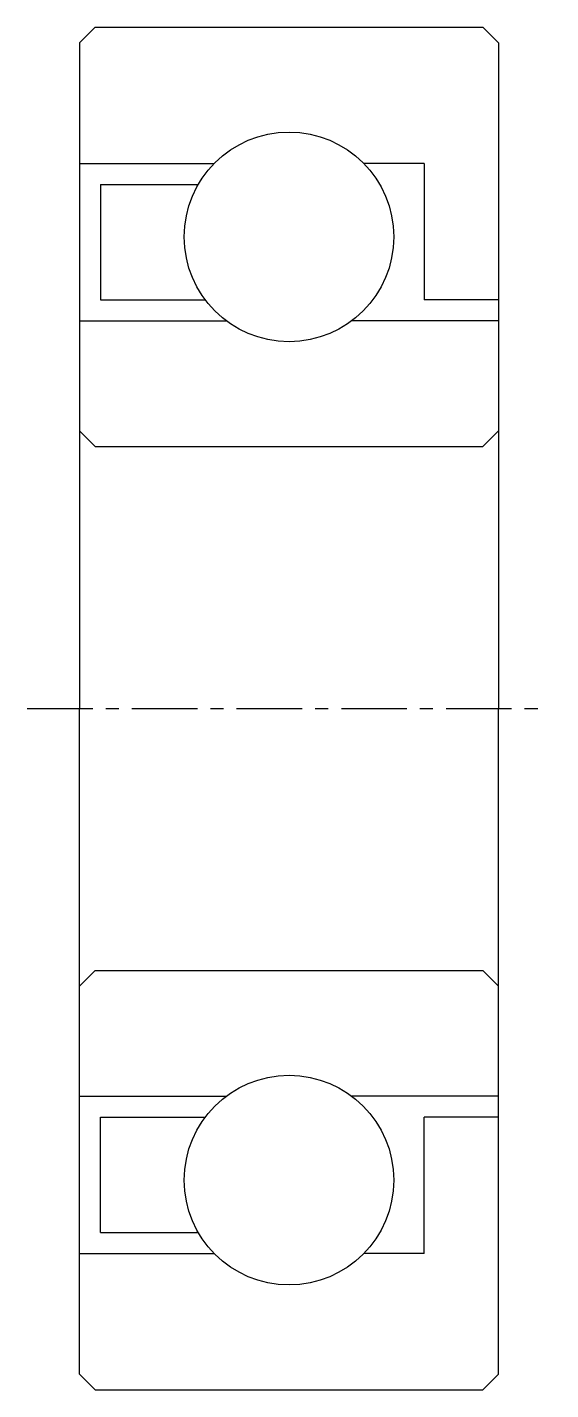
# Model space of a CAD drawing. Extents: x 5.3 to 74, y 5 to 63.
# Drawn here: x 64 to 74, y 37 to 63 of the extents above; entities outside this region: 2.
import ezdxf

# ---------------------------------------------------------------- set-up
doc = ezdxf.new("R2010")
doc.units = 0
doc.linetypes.add('CENTER', pattern=[2, 1.25, -0.25, 0.25, -0.25])
doc.layers.get('0').update_dxf_attribs({"linetype": 'CONTINUOUS'})
doc.layers.add('CENTER', color=1, linetype='CENTER')
doc.styles.get("Standard").update_dxf_attribs({"font": 'txt.shx', "bigfont": 'bigfont.shx'})

msp = doc.modelspace()

# ---------------------------------------------------------------- linework, layer by layer
at = {"color": 7, "linetype": 'CONTINUOUS'}
for p, q in [((65, 62.7), (65.3, 63)), ((65.3, 63), (72.7, 63)), ((72.7, 63), (73, 62.7)), ((65, 62.7), (65, 50)), ((73, 62.7), (73, 50)), ((65, 60.4), (67.572, 60.4)), ((71.581, 60.4), (70.428, 60.4)), ((71.581, 60.4), (71.581, 57.8)), ((65.4, 60), (67.268, 60)), ((65.4, 60), (65.4, 57.8)), ((65.4, 57.8), (67.4, 57.8)), ((73, 57.8), (71.581, 57.8)), ((65, 57.4), (67.8, 57.4)), ((73, 57.4), (70.2, 57.4)), ((65, 55.3), (65.3, 55)), ((72.7, 55), (73, 55.3)), ((65.3, 55), (72.7, 55)), ((65, 37.3), (65, 50)), ((73, 37.3), (73, 50)), ((65, 44.7), (65.3, 45)), ((65.3, 45), (72.7, 45)), ((72.7, 45), (73, 44.7)), ((65, 42.6), (67.8, 42.6)), ((73, 42.6), (70.2, 42.6)), ((65.4, 40), (65.4, 42.2)), ((65.4, 42.2), (67.4, 42.2)), ((71.581, 39.6), (71.581, 42.2)), ((73, 42.2), (71.581, 42.2)), ((65.4, 40), (67.268, 40)), ((65, 39.6), (67.572, 39.6)), ((71.581, 39.6), (70.428, 39.6)), ((65, 37.3), (65.3, 37)), ((72.7, 37), (73, 37.3)), ((65.3, 37), (72.7, 37))]:
    msp.add_line(p, q, dxfattribs=at)
for centre in [(69, 59), (69, 41)]:
    msp.add_circle(centre, 2, dxfattribs=at)
at = {"layer": 'CENTER', "color": 1, "linetype": 'CENTER'}
msp.add_line((64, 50), (74, 50), dxfattribs=at)

# ---------------------------------------------------------------- texts
at = {"color": 7, "linetype": 'CONTINUOUS'}
for s, p in [('UKB6000ZZ', (5, 12.5)), ('KB6000ZZ', (5, 5))]:
    msp.add_text(s, height=2, dxfattribs=at).set_placement(p)

doc.saveas('drawing.dxf')
